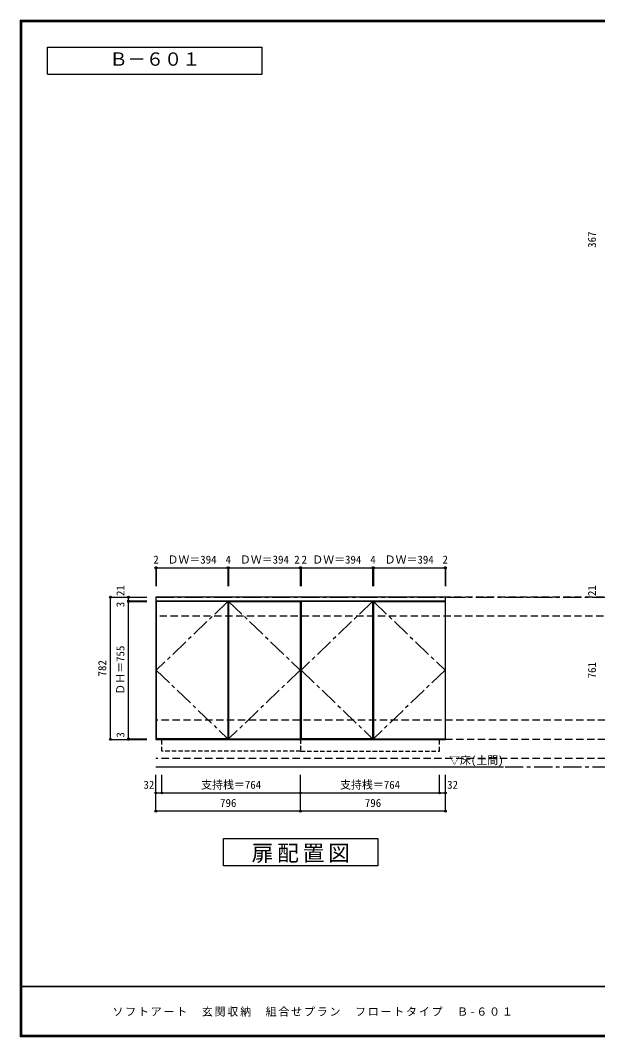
# Model space of a CAD drawing. Units: millimetres at full size, sheet at 1:20. Extents: x -3893 to 3907, y -2871 to 2783.
# Drawn here: x -3893 to -719, y -2803 to 2783 of the extents above; entities that cross this region are included whole.
import ezdxf
from ezdxf.enums import TextEntityAlignment as Align

# ---------------------------------------------------------------- set-up
doc = ezdxf.new("R2010")
doc.units = ezdxf.units.MM
doc.header["$LTSCALE"] = 20
doc.header["$PDMODE"] = 32
doc.header["$PDSIZE"] = 10
for name, pattern in [('CHAIN1', [8, 5, -1, 1, -1]), ('DASHED1', [1.8, 1.2, -0.6]), ('DASHED2', [3, 2, -1])]:
    doc.linetypes.add(name, pattern=pattern)
for name, color, linetype in [('0-1_本体', 2, 'Continuous'), ('0-2_扉', 2, 'Continuous'), ('0-3_扉仕上', 7, 'CHAIN1'), ('0-4_棚', 3, 'Continuous'), ('0-9_', 7, 'DASHED1'), ('0-A_文字', 7, 'Continuous'), ('0-B_寸法', 7, 'Continuous'), ('F-1_枠', 6, 'Continuous'), ('F-A_文字', 7, 'Continuous')]:
    doc.layers.add(name, color=color, linetype=linetype)
doc.styles.add('ＭＳ ゴシック', font='')
doc.styles.get('ＭＳ ゴシック').set_extended_font_data('MS Gothic')

msp = doc.modelspace()

# ---------------------------------------------------------------- linework, layer by layer
at = {"layer": '0-1_本体', "color": 7}
for p, q in [((-3148.05, -408.29), (-3148.05, -1169.29)), ((-2352.05, -1169.29), (-2352.05, -408.29)), ((-1556.05, -1169.29), (-1556.05, -408.29)), ((-3148.05, -1169.29), (-2352.05, -1169.29)), ((-2352.05, -1169.29), (-1556.05, -1169.29))]:
    msp.add_line(p, q, dxfattribs=at)
at = {"layer": '0-2_扉', "color": 3}
for p, q in [((-3146.05, -411.29), (-3146.05, -1166.29)), ((-2752.05, -411.29), (-3146.05, -411.29)), ((-2752.05, -411.29), (-2752.05, -1166.29)), ((-2748.05, -411.29), (-2748.05, -1166.29)), ((-2748.05, -411.29), (-2354.05, -411.29)), ((-2354.05, -411.29), (-2354.05, -1166.29)), ((-2350.05, -411.29), (-2350.05, -1166.29)), ((-1956.05, -411.29), (-2350.05, -411.29)), ((-1956.05, -411.29), (-1956.05, -1166.29)), ((-1952.05, -411.29), (-1952.05, -1166.29)), ((-1952.05, -411.29), (-1558.05, -411.29)), ((-1558.05, -411.29), (-1558.05, -1166.29)), ((-2752.05, -1166.29), (-3146.05, -1166.29)), ((-2748.05, -1166.29), (-2354.05, -1166.29)), ((-1956.05, -1166.29), (-2350.05, -1166.29)), ((-1952.05, -1166.29), (-1558.05, -1166.29))]:
    msp.add_line(p, q, dxfattribs=at)
at = {"layer": '0-3_扉仕上'}
for p, q in [((-2752.05, -411.29), (-3146.05, -788.79)), ((-2748.05, -411.29), (-2354.05, -788.79)), ((-1956.05, -411.29), (-2350.05, -788.79)), ((-1952.05, -411.29), (-1558.05, -788.79)), ((-3146.05, -788.79), (-2752.05, -1166.29)), ((-2354.05, -788.79), (-2748.05, -1166.29)), ((-2350.05, -788.79), (-1956.05, -1166.29)), ((-1558.05, -788.79), (-1952.05, -1166.29))]:
    msp.add_line(p, q, dxfattribs=at)
at = {"layer": '0-3_扉仕上', "linetype": 'Continuous'}
msp.add_line((-3148.05, -1319.29), (-1236.05, -1319.29), dxfattribs=at)
at = {"layer": '0-4_棚'}
for p, q in [((-3149.05, -387.29), (-3149.05, -408.29)), ((-1555.05, -387.29), (-3149.05, -387.29)), ((-1555.05, -408.29), (-1555.05, -387.29)), ((-3149.05, -408.29), (-1555.05, -408.29))]:
    msp.add_line(p, q, dxfattribs=at)
at = {"layer": '0-9_'}
for p, q in [((-2352.05, -1169.29), (-2352.05, -1233.29)), ((-2352.05, -1233.29), (-3116.05, -1233.29))]:
    msp.add_line(p, q, dxfattribs=at)
for points in [[(-3116.05, -1233.29), (-3116.05, -1169.29), (-2352.05, -1169.29)], [(-2352.05, -1233.29), (-1588.05, -1233.29), (-1588.05, -1169.29), (-2352.05, -1169.29)]]:
    msp.add_lwpolyline(points, dxfattribs=at)
at = {"layer": '0-A_文字'}
for p, q in [((-3743.33, 2636.67), (-2563.11, 2636.67)), ((-3743.33, 2486.67), (-3743.33, 2636.67)), ((-2563.11, 2486.67), (-2563.11, 2636.67)), ((-3743.33, 2486.67), (-2563.11, 2486.67))]:
    msp.add_line(p, q, dxfattribs=at)
at = {"layer": '0-A_文字', "linetype": 'CHAIN1'}
for p, q in [((-3149.05, -387.29), (2802.95, -387.29)), ((-3148.05, -1319.29), (2802.95, -1319.29))]:
    msp.add_line(p, q, dxfattribs=at)
at = {"layer": '0-A_文字'}
msp.add_lwpolyline([(-2777.05, -1713.79), (-1927.05, -1713.79), (-1927.05, -1863.79), (-2777.05, -1863.79)], close=True, dxfattribs=at)
at = {"layer": '0-B_寸法', "color": 4}
for p, q in [((-3148.05, -226.29), (-3148.05, -326.29)), ((-3148.05, -226.29), (-3146.05, -226.29)), ((-3146.05, -226.29), (-2752.05, -226.29)), ((-3146.05, -226.29), (-3146.05, -326.29)), ((-2752.05, -226.29), (-2748.05, -226.29)), ((-2752.05, -226.29), (-2752.05, -326.29)), ((-2748.05, -226.29), (-2354.05, -226.29)), ((-2748.05, -226.29), (-2748.05, -326.29)), ((-2354.05, -226.29), (-2352.05, -226.29)), ((-2354.05, -226.29), (-2354.05, -326.29)), ((-2352.05, -226.29), (-2352.05, -326.29)), ((-2352.05, -226.29), (-2350.05, -226.29)), ((-2350.05, -226.29), (-1956.05, -226.29)), ((-2350.05, -226.29), (-2350.05, -326.29)), ((-1956.05, -226.29), (-1952.05, -226.29)), ((-1956.05, -226.29), (-1956.05, -326.29)), ((-1952.05, -226.29), (-1558.05, -226.29)), ((-1952.05, -226.29), (-1952.05, -326.29)), ((-1558.05, -226.29), (-1556.05, -226.29)), ((-1558.05, -226.29), (-1558.05, -326.29)), ((-1556.05, -226.29), (-1556.05, -326.29)), ((-3398.05, -1169.29), (-3398.05, -387.29)), ((-3398.05, -387.29), (-3198.05, -387.29)), ((-3298.05, -408.29), (-3298.05, -387.29)), ((-3298.05, -387.29), (-3198.05, -387.29)), ((-3298.05, -408.29), (-3198.05, -408.29)), ((-3298.05, -411.29), (-3298.05, -408.29)), ((-3298.05, -408.29), (-3198.05, -408.29)), ((-3298.05, -411.29), (-3198.05, -411.29)), ((-3298.05, -1166.29), (-3298.05, -411.29)), ((-3398.05, -1169.29), (-3198.05, -1169.29)), ((-3298.05, -1166.29), (-3198.05, -1166.29)), ((-3298.05, -1169.29), (-3298.05, -1166.29)), ((-3298.05, -1169.29), (-3198.05, -1169.29)), ((-3148.05, -1463.79), (-3148.05, -1363.79)), ((-3116.05, -1463.79), (-3116.05, -1363.79)), ((-2352.05, -1463.79), (-2352.05, -1363.79)), ((-1588.05, -1463.79), (-1588.05, -1363.79)), ((-1556.05, -1463.79), (-1556.05, -1363.79)), ((-3148.05, -1463.79), (-3116.05, -1463.79)), ((-3148.05, -1563.79), (-3148.05, -1463.79)), ((-3116.05, -1463.79), (-2352.05, -1463.79)), ((-2352.05, -1463.79), (-1588.05, -1463.79)), ((-2352.05, -1563.79), (-2352.05, -1463.79)), ((-1588.05, -1463.79), (-1556.05, -1463.79)), ((-1556.05, -1563.79), (-1556.05, -1463.79)), ((-2352.05, -1563.79), (-3148.05, -1563.79)), ((-1556.05, -1563.79), (-2352.05, -1563.79))]:
    msp.add_line(p, q, dxfattribs=at)
at = {"layer": '0-B_寸法', "color": 4, "linetype": 'DASHED2'}
for p, q in [((2852.95, -387.29), (-3148.05, -387.29)), ((2852.95, -492.29), (-3148.05, -492.29)), ((2802.95, -1064.29), (-3148.05, -1064.29)), ((2802.95, -1169.29), (-3148.05, -1169.29)), ((2802.95, -1274.29), (-3148.05, -1274.29))]:
    msp.add_line(p, q, dxfattribs=at)
at = {"layer": '0-B_寸法'}
for p in [(-3148.05, -226.29), (-3146.05, -226.29), (-2752.05, -226.29), (-2748.05, -226.29), (-2354.05, -226.29), (-2352.05, -226.29), (-2350.05, -226.29), (-1956.05, -226.29), (-1952.05, -226.29), (-1558.05, -226.29), (-1556.05, -226.29), (-3398.05, -387.29), (-3298.05, -387.29), (-3298.05, -387.29), (-3298.05, -408.29), (-3298.05, -408.29), (-3298.05, -411.29), (-3398.05, -1169.29), (-3298.05, -1166.29), (-3298.05, -1169.29), (-3148.05, -1463.79), (-3116.05, -1463.79), (-2352.05, -1463.79), (-1588.05, -1463.79), (-1556.05, -1463.79), (-3148.05, -1563.79), (-2352.05, -1563.79), (-1556.05, -1563.79)]:
    msp.add_point(p, dxfattribs=at)
at = {"layer": 'F-1_枠'}
for p, q in [((-3893.39, 2783.33), (-3893.39, -2803.33)), ((-3893.39, 2783.33), (3906.61, 2783.33)), ((-3893.39, 2780), (3906.61, 2780)), ((-3893.39, 2776.67), (3906.61, 2776.67)), ((-3890.05, 2783.33), (-3890.05, -2803.33)), ((-3886.72, 2783.33), (-3886.72, -2803.33)), ((3906.61, -2526.67), (-3893.39, -2526.67)), ((3906.61, -2530), (-3893.39, -2530)), ((3906.61, -2796.67), (-3893.39, -2796.67)), ((3906.61, -2800), (-3893.39, -2800)), ((3906.61, -2803.33), (-3893.39, -2803.33))]:
    msp.add_line(p, q, dxfattribs=at)

# ---------------------------------------------------------------- texts
at = {"layer": '0-A_文字', "style": 'ＭＳ ゴシック'}
for s, height, p in [('Ｂ－６０１', 73.31, (-3403.22, 2511.67)), ('▽床(土間)', 43.99, (-1536.05, -1319.29))]:
    msp.add_text(s, height=height, dxfattribs=at).set_placement(p, align=Align.BOTTOM_LEFT)
at = {"layer": '0-A_文字', "insert": (-2622.05, -1848.79), "char_height": 87.98, "attachment_point": 7, "style": 'ＭＳ ゴシック'}
msp.add_mtext('\\T1.17;扉配置図', dxfattribs=at)
at = {"layer": '0-B_寸法', "style": 'ＭＳ ゴシック'}
for s, p in [('367', (-715.05, 1532.65)), ('21', (-3308.05, -381.1)), ('21', (-3308.05, -381.1)), ('21', (-715.05, -381.1)), ('3', (-3308.05, -442.73)), ('ＤＨ＝755', (-3308.05, -923.79)), ('782', (-3408.05, -823.29)), ('761', (-715.05, -833.79)), ('3', (-3308.05, -1159.39))]:
    msp.add_text(s, height=43.99, rotation=90, dxfattribs=at).set_placement(p, align=Align.BOTTOM_LEFT)
for s, p in [('2', (-3162.05, -216.29)), ('ＤＷ＝394', (-3084.05, -216.29)), ('4', (-2765.05, -216.29)), ('ＤＷ＝394', (-2686.05, -216.29)), ('2', (-2387.05, -216.29)), ('2', (-2347.05, -216.29)), ('ＤＷ＝394', (-2288.05, -216.29)), ('4', (-1969.05, -216.29)), ('ＤＷ＝394', (-1890.05, -216.29)), ('2', (-1572.05, -216.29)), ('支持桟＝764', (-2899.05, -1453.79)), ('支持桟＝764', (-2135.05, -1453.79)), ('32', (-3216.23, -1453.79)), ('32', (-1546.61, -1453.79)), ('796', (-2795.05, -1553.79)), ('796', (-1999.05, -1553.79))]:
    msp.add_text(s, height=43.99, dxfattribs=at).set_placement(p, align=Align.BOTTOM_LEFT)
at = {"layer": 'F-A_文字', "insert": (-3386.72, -2693.33), "char_height": 43.99, "attachment_point": 7, "style": 'ＭＳ ゴシック'}
msp.add_mtext('\\T1.17;ソフトアート\u3000玄関収納\u3000組合せプラン\u3000フロートタイプ\u3000Ｂ-６０１', dxfattribs=at)

doc.saveas('drawing.dxf')
